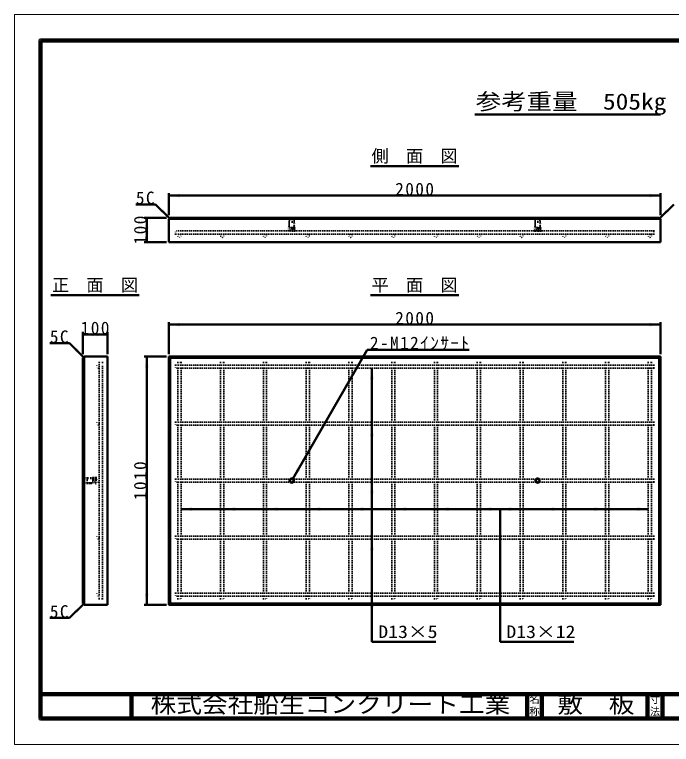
# Model space of a CAD drawing. Units: millimetres, scale not verified. Extents: x -2102 to 2102, y -1485 to 1485.
# Drawn here: x -2102 to 569, y -1485 to 1485 of the extents above; entities that cross this region are included whole.
import ezdxf
from ezdxf.enums import TextEntityAlignment as Align

# ---------------------------------------------------------------- set-up
doc = ezdxf.new("R2010")
doc.units = ezdxf.units.MM
doc.header["$LTSCALE"] = 5
doc.linetypes.add('DOTTED', pattern=[1.75, 0.25, -1.5])
doc.layers.add('0-0_V-nasSTD', color=7, linetype='DOTTED', lineweight=35)
doc.layers.add('0-1_0', color=7, linetype='Continuous', lineweight=50)
doc.styles.add('ＭＳ ゴシック', font='')
doc.styles.get('ＭＳ ゴシック').set_extended_font_data('MS Gothic')

msp = doc.modelspace()

# ---------------------------------------------------------------- linework, layer by layer
at = {"layer": '0-0_V-nasSTD', "linetype": 'Continuous', "lineweight": 100}
for p, q in [((-1997.5, 1380), (-1997.5, -1380)), ((-1627.5, -1280), (-1627.5, -1380)), ((-17.5, -1280), (-17.5, -1380)), ((42.5, -1280), (42.5, -1380)), ((472.5, -1280), (472.5, -1380)), ((532.5, -1280), (532.5, -1380)), ((-1997.5, -1380), (1997.5, -1380))]:
    msp.add_line(p, q, dxfattribs=at)
at = {"layer": '0-0_V-nasSTD', "linetype": 'Continuous', "lineweight": 50}
for p, q in [((-1475, 758.5), (-1475, 668.5)), ((525, 748.5), (-1475, 748.5)), ((525, 758.5), (525, 668.5)), ((-1529.069, 712.569), (-1609.069, 712.569)), ((-1472.5, 656), (-1529.069, 712.569)), ((522.5, 656), (579.069, 712.569)), ((-1485, 658.5), (-1575, 658.5)), ((-1565, 658.5), (-1565, 558.5)), ((-1470, 658.5), (-1475, 653.5)), ((-1475, 653.5), (-1475, 558.5)), ((525, 653.5), (-1475, 653.5)), ((520, 658.5), (-1470, 658.5)), ((520, 658.5), (525, 653.5)), ((525, 558.5), (525, 653.5)), ((-1485, 558.5), (-1575, 558.5)), ((-1475, 558.5), (525, 558.5)), ((-1475, 233.5), (-1475, 103.5)), ((525, 223.5), (-1475, 223.5)), ((525, 233.5), (525, 103.5)), ((-1825, 193.5), (-1825, 103.5)), ((-1725, 183.5), (-1825, 183.5)), ((-1725, 193.5), (-1725, 103.5)), ((-1879.069, 147.569), (-1959.069, 147.569)), ((-1822.5, 91), (-1879.069, 147.569)), ((-667.878, 120.451), (-970.5, -403.706)), ((-252.878, 120.451), (-667.878, 120.451)), ((-1825, 88.5), (-1820, 93.5)), ((-1725, 93.5), (-1820, 93.5)), ((-1820, -916.5), (-1820, 93.5)), ((-1725, 93.5), (-1725, -916.5)), ((-1485, 93.5), (-1575, 93.5)), ((-1565, 93.5), (-1565, -916.5)), ((-1470, 88.5), (-1475, 93.5)), ((520, 88.5), (525, 93.5)), ((-1825, 88.5), (-1825, -911.5)), ((520, 88.5), (-1470, 88.5)), ((-1470, -911.5), (-1470, 88.5)), ((520, -911.5), (520, 88.5)), ((-649, 46), (-649, -1067.5)), ((-1425.5, -527.5), (475.5, -527.5)), ((-127, -527.5), (-127, -1067.5)), ((-1822.5, -914), (-1879.069, -970.569)), ((-1825, -911.5), (-1820, -916.5)), ((-1820, -916.5), (-1725, -916.5)), ((-1485, -916.5), (-1575, -916.5)), ((-1470, -911.5), (-1475, -916.5)), ((520, -911.5), (-1470, -911.5)), ((520, -911.5), (525, -916.5)), ((-1879.069, -970.569), (-1959.069, -970.569)), ((-649, -1067.5), (-389, -1067.5)), ((-127, -1067.5), (173, -1067.5))]:
    msp.add_line(p, q, dxfattribs=at)
at = {"layer": '0-0_V-nasSTD', "lineweight": 50}
for p, q in [((-984, 658.5), (-985, 641)), ((-966, 658.5), (-984, 658.5)), ((-965, 641), (-966, 658.5)), ((16, 658.5), (15, 641)), ((34, 658.5), (16, 658.5)), ((35, 641), (34, 658.5)), ((-985, 625.5), (-986.5, 616.5)), ((-965, 641), (-985, 641)), ((-985, 641), (-985, 616.5)), ((-965, 616.5), (-965, 641)), ((-965, 625.5), (-963.5, 616.5)), ((15, 625.5), (13.5, 616.5)), ((35, 641), (15, 641)), ((15, 641), (15, 616.5)), ((35, 616.5), (35, 641)), ((35, 625.5), (36.5, 616.5)), ((-987, 605), (-987, 608)), ((-963.5, 616.5), (-986.5, 616.5)), ((-963.5, 608.5), (-986.5, 608.5)), ((-963.5, 604.5), (-986.5, 604.5)), ((-966, 617.5), (-984, 617.5)), ((-984, 616.5), (-984, 617.5)), ((-983.25, 608.5), (-983.25, 616.5)), ((-966.75, 608.5), (-966.75, 616.5)), ((-966, 616.5), (-966, 617.5)), ((-963, 605), (-963, 608)), ((13, 605), (13, 608)), ((36.5, 616.5), (13.5, 616.5)), ((36.5, 608.5), (13.5, 608.5)), ((36.5, 604.5), (13.5, 604.5)), ((34, 617.5), (16, 617.5)), ((16, 616.5), (16, 617.5)), ((16.75, 608.5), (16.75, 616.5)), ((33.25, 608.5), (33.25, 616.5)), ((34, 616.5), (34, 617.5)), ((37, 605), (37, 608)), ((-1807.5, -401.5), (-1825, -402.5)), ((-1825, -402.5), (-1825, -420.5)), ((-1807.5, -401.5), (-1807.5, -421.5)), ((-1783, -401.5), (-1807.5, -401.5)), ((-1792, -401.5), (-1783, -400)), ((-1784, -402.5), (-1784, -420.5)), ((-1783, -402.5), (-1784, -402.5)), ((-1783, -400), (-1783, -423)), ((-1775, -403.25), (-1783, -403.25)), ((-1775, -400), (-1775, -423)), ((-1771.5, -399.5), (-1774.5, -399.5)), ((-1771, -400), (-1771, -423)), ((-1825, -420.5), (-1807.5, -421.5)), ((-1807.5, -421.5), (-1783, -421.5)), ((-1792, -421.5), (-1783, -423)), ((-1783, -420.5), (-1784, -420.5)), ((-1775, -419.75), (-1783, -419.75)), ((-1771.5, -423.5), (-1774.5, -423.5))]:
    msp.add_line(p, q, dxfattribs=at)
at = {"layer": '0-0_V-nasSTD'}
for p, q in [((-1448.5, 591.5), (-1448.5, 604.5)), ((498.5, 604.5), (-1448.5, 604.5)), ((498.5, 591.5), (498.5, 604.5)), ((498.5, 591.5), (-1448.5, 591.5)), ((-1438.5, 69), (-1438.5, 59)), ((-1264.5, 69), (-1264.5, 59)), ((-1090.5, 69), (-1090.5, 59)), ((-916.5, 69), (-916.5, 59)), ((-742.5, 69), (-742.5, 59)), ((-568.5, 69), (-568.5, 59)), ((-394.5, 69), (-394.5, 59)), ((-220.5, 69), (-220.5, 59)), ((-46.5, 69), (-46.5, 59)), ((127.5, 69), (127.5, 59)), ((301.5, 69), (301.5, 59)), ((475.5, 69), (475.5, 59)), ((-1448.5, 59), (-1448.5, 46)), ((498.5, 59), (-1448.5, 59)), ((498.5, 46), (-1448.5, 46)), ((-1438.5, 46), (-1438.5, -173)), ((-1425.5, 46), (-1425.5, -173)), ((-1264.5, 46), (-1264.5, -173)), ((-1251.5, 46), (-1251.5, -173)), ((-1090.5, 46), (-1090.5, -173)), ((-1077.5, 46), (-1077.5, -173)), ((-916.5, 46), (-916.5, -173)), ((-903.5, 46), (-903.5, -173)), ((-742.5, 46), (-742.5, -173)), ((-729.5, 46), (-729.5, -173)), ((-568.5, 46), (-568.5, -173)), ((-555.5, 46), (-555.5, -173)), ((-394.5, 46), (-394.5, -173)), ((-381.5, 46), (-381.5, -173)), ((-220.5, 46), (-220.5, -173)), ((-207.5, 46), (-207.5, -173)), ((-46.5, 46), (-46.5, -173)), ((-33.5, 46), (-33.5, -173)), ((127.5, 46), (127.5, -173)), ((140.5, 46), (140.5, -173)), ((301.5, 46), (301.5, -173)), ((314.5, 46), (314.5, -173)), ((475.5, 46), (475.5, -173)), ((488.5, 46), (488.5, -173)), ((498.5, 59), (498.5, 46)), ((-1448.5, -173), (-1448.5, -186)), ((498.5, -173), (-1448.5, -173)), ((498.5, -173), (498.5, -186)), ((498.5, -186), (-1448.5, -186)), ((-1438.5, -186), (-1438.5, -405)), ((-1425.5, -186), (-1425.5, -405)), ((-1264.5, -186), (-1264.5, -405)), ((-1251.5, -186), (-1251.5, -405)), ((-1090.5, -186), (-1090.5, -405)), ((-1077.5, -186), (-1077.5, -405)), ((-916.5, -186), (-916.5, -405)), ((-903.5, -186), (-903.5, -405)), ((-742.5, -186), (-742.5, -405)), ((-729.5, -186), (-729.5, -405)), ((-568.5, -186), (-568.5, -405)), ((-555.5, -186), (-555.5, -405)), ((-394.5, -186), (-394.5, -405)), ((-381.5, -186), (-381.5, -405)), ((-220.5, -186), (-220.5, -405)), ((-207.5, -186), (-207.5, -405)), ((-46.5, -186), (-46.5, -405)), ((-33.5, -186), (-33.5, -405)), ((127.5, -186), (127.5, -405)), ((140.5, -186), (140.5, -405)), ((301.5, -186), (301.5, -405)), ((314.5, -186), (314.5, -405)), ((475.5, -186), (475.5, -405)), ((488.5, -186), (488.5, -405)), ((-1448.5, -405), (-1448.5, -418)), ((498.5, -405), (-1448.5, -405)), ((498.5, -405), (498.5, -418)), ((498.5, -418), (-1448.5, -418)), ((-1438.5, -418), (-1438.5, -637)), ((-1425.5, -418), (-1425.5, -637)), ((-1264.5, -418), (-1264.5, -637)), ((-1251.5, -418), (-1251.5, -637)), ((-1090.5, -418), (-1090.5, -637)), ((-1077.5, -418), (-1077.5, -637)), ((-916.5, -418), (-916.5, -637)), ((-903.5, -418), (-903.5, -637)), ((-742.5, -418), (-742.5, -637)), ((-729.5, -418), (-729.5, -637)), ((-568.5, -418), (-568.5, -637)), ((-555.5, -418), (-555.5, -637)), ((-394.5, -418), (-394.5, -637)), ((-381.5, -418), (-381.5, -637)), ((-220.5, -418), (-220.5, -637)), ((-207.5, -418), (-207.5, -637)), ((-46.5, -418), (-46.5, -637)), ((-33.5, -418), (-33.5, -637)), ((127.5, -418), (127.5, -637)), ((140.5, -418), (140.5, -637)), ((301.5, -418), (301.5, -637)), ((314.5, -418), (314.5, -637)), ((475.5, -418), (475.5, -637)), ((488.5, -418), (488.5, -637)), ((-1448.5, -637), (-1448.5, -650)), ((498.5, -637), (-1448.5, -637)), ((498.5, -650), (-1448.5, -650)), ((-1438.5, -650), (-1438.5, -869)), ((-1425.5, -650), (-1425.5, -869)), ((-1264.5, -650), (-1264.5, -869)), ((-1251.5, -650), (-1251.5, -869)), ((-1090.5, -650), (-1090.5, -869)), ((-1077.5, -650), (-1077.5, -869)), ((-916.5, -650), (-916.5, -869)), ((-903.5, -650), (-903.5, -869)), ((-742.5, -650), (-742.5, -869)), ((-729.5, -650), (-729.5, -869)), ((-568.5, -650), (-568.5, -869)), ((-555.5, -650), (-555.5, -869)), ((-394.5, -650), (-394.5, -869)), ((-381.5, -650), (-381.5, -869)), ((-220.5, -650), (-220.5, -869)), ((-207.5, -650), (-207.5, -869)), ((-46.5, -650), (-46.5, -869)), ((-33.5, -650), (-33.5, -869)), ((127.5, -650), (127.5, -869)), ((140.5, -650), (140.5, -869)), ((301.5, -650), (301.5, -869)), ((314.5, -650), (314.5, -869)), ((475.5, -650), (475.5, -869)), ((488.5, -650), (488.5, -869)), ((498.5, -637), (498.5, -650)), ((-1448.5, -869), (-1448.5, -882)), ((498.5, -869), (-1448.5, -869)), ((498.5, -882), (-1448.5, -882)), ((-1425.5, -882), (-1425.5, -892)), ((-1251.5, -882), (-1251.5, -892)), ((-1077.5, -882), (-1077.5, -892)), ((-903.5, -882), (-903.5, -892)), ((-729.5, -882), (-729.5, -892)), ((-555.5, -882), (-555.5, -892)), ((-381.5, -882), (-381.5, -892)), ((-207.5, -882), (-207.5, -892)), ((-33.5, -882), (-33.5, -892)), ((140.5, -882), (140.5, -892)), ((314.5, -882), (314.5, -892)), ((488.5, -882), (488.5, -892)), ((498.5, -869), (498.5, -882))]:
    msp.add_line(p, q, dxfattribs=at)
at = {"layer": '0-0_V-nasSTD', "linetype": 'Continuous', "lineweight": 18}
for points in [[(-2102.5, -1485), (-2102.5, 1485), (2102.5, 1485), (2102.5, -1485)], [(-2002.5, -1385), (-2002.5, 1385), (2002.5, 1385), (2002.5, -1385)]]:
    msp.add_lwpolyline(points, close=True, dxfattribs=at)
at = {"layer": '0-0_V-nasSTD', "linetype": 'Continuous', "lineweight": 100}
msp.add_lwpolyline([(1997.5, -1380), (1997.5, 1380), (-1997.5, 1380)], dxfattribs=at)
at = {"layer": '0-0_V-nasSTD', "linetype": 'Continuous', "lineweight": 50}
msp.add_lwpolyline([(-1475, 93.5), (-1475, -916.5), (525, -916.5), (525, 93.5)], close=True, dxfattribs=at)
at = {"layer": '0-0_V-nasSTD'}
msp.add_lwpolyline([(-1758, 69), (-1758, -892), (-1745, -892), (-1745, 69)], close=True, dxfattribs=at)
for points in [[(-1438.5, 69), (-1425.5, 69), (-1425.5, 59)], [(-1264.5, 69), (-1251.5, 69), (-1251.5, 59)], [(-1090.5, 69), (-1077.5, 69), (-1077.5, 59)], [(-916.5, 69), (-903.5, 69), (-903.5, 59)], [(-742.5, 69), (-729.5, 69), (-729.5, 59)], [(-568.5, 69), (-555.5, 69), (-555.5, 59)], [(-394.5, 69), (-381.5, 69), (-381.5, 59)], [(-220.5, 69), (-207.5, 69), (-207.5, 59)], [(-46.5, 69), (-33.5, 69), (-33.5, 59)], [(127.5, 69), (140.5, 69), (140.5, 59)], [(301.5, 69), (314.5, 69), (314.5, 59)], [(475.5, 69), (488.5, 69), (488.5, 59)], [(-1438.5, -882), (-1438.5, -892), (-1425.5, -892)], [(-1264.5, -882), (-1264.5, -892), (-1251.5, -892)], [(-1090.5, -882), (-1090.5, -892), (-1077.5, -892)], [(-916.5, -882), (-916.5, -892), (-903.5, -892)], [(-742.5, -882), (-742.5, -892), (-729.5, -892)], [(-568.5, -882), (-568.5, -892), (-555.5, -892)], [(-394.5, -882), (-394.5, -892), (-381.5, -892)], [(-220.5, -882), (-220.5, -892), (-207.5, -892)], [(-46.5, -882), (-46.5, -892), (-33.5, -892)], [(127.5, -882), (127.5, -892), (140.5, -892)], [(301.5, -882), (301.5, -892), (314.5, -892)], [(475.5, -882), (475.5, -892), (488.5, -892)]]:
    msp.add_lwpolyline(points, dxfattribs=at)
for centre in [(-1432, 585), (-1258, 585), (-1084, 585), (-910, 585), (-736, 585), (-562, 585), (-388, 585), (-214, 585), (-40, 585), (134, 585), (308, 585), (482, 585), (-1764.5, 52.5), (-1764.5, -179.5), (-1764.5, -411.5), (-1764.5, -643.5), (-1764.5, -875.5)]:
    msp.add_circle(centre, 6.5, dxfattribs=at)
at = {"layer": '0-0_V-nasSTD', "linetype": 'Continuous', "lineweight": 50}
for centre, radius in [((-975, -411.5), 9), ((-975, -411.5), 7.25), ((25, -411.5), 9), ((25, -411.5), 7.25)]:
    msp.add_circle(centre, radius, dxfattribs=at)
at = {"layer": '0-0_V-nasSTD', "lineweight": 50}
for centre, radius, start, end in [((-1026.4, 610.9), 43.899, 8.64693, 19.42556), ((-923.6, 610.9), 43.899, 160.57444, 171.35307), ((-26.4, 610.9), 43.899, 8.64693, 19.42556), ((76.4, 610.9), 43.899, 160.57444, 171.35307), ((-986.5, 608), 0.5, 90, 180), ((-986.5, 605), 0.5, 180, 270), ((-984.526, 606.5), 2.026, 279.27093, 80.72907), ((-977.474, 606.5), 2.026, 99.27093, 260.72907), ((-972.526, 606.5), 2.026, 279.27093, 80.72907), ((-965.474, 606.5), 2.026, 99.27093, 260.72907), ((-963.5, 608), 0.5, 0, 90), ((-963.5, 605), 0.5, 270, 0), ((13.5, 608), 0.5, 90, 180), ((13.5, 605), 0.5, 180, 270), ((15.474, 606.5), 2.026, 279.27093, 80.72907), ((22.526, 606.5), 2.026, 99.27093, 260.72907), ((27.474, 606.5), 2.026, 279.27093, 80.72907), ((34.526, 606.5), 2.026, 99.27093, 260.72907), ((36.5, 608), 0.5, 0, 90), ((36.5, 605), 0.5, 270, 0), ((-1777.4, -360.1), 43.899, 250.57444, 261.35307), ((-1774.5, -400), 0.5, 90, 180), ((-1773, -401.974), 2.026, 189.27093, 350.72907), ((-1773, -409.026), 2.026, 9.27093, 170.72907), ((-1773, -413.974), 2.026, 189.27093, 350.72907), ((-1771.5, -400), 0.5, 0, 90), ((-1777.4, -462.9), 43.899, 98.64693, 109.42556), ((-1773, -421.026), 2.026, 9.27093, 170.72907), ((-1774.5, -423), 0.5, 180, 270), ((-1771.5, -423), 0.5, 270, 0)]:
    msp.add_arc(centre, radius, start, end, dxfattribs=at)
at = {"layer": '0-0_V-nasSTD'}
for points in [[(-1475, 748.5), (-1430, 741), (-1430, 756)], [(480, 741), (480, 756), (525, 748.5)], [(-1509.623, 682.517), (-1499.017, 693.123), (-1472.5, 656)], [(522.5, 656), (549.017, 693.123), (559.623, 682.517)], [(-1572.5, 613.5), (-1565, 658.5), (-1557.5, 613.5)], [(-1572.5, 603.5), (-1565, 558.5), (-1557.5, 603.5)], [(-1475, 223.5), (-1430, 216), (-1430, 231)], [(480, 216), (480, 231), (525, 223.5)], [(-1825, 183.5), (-1780, 176), (-1780, 191)], [(-1770, 176), (-1770, 191), (-1725, 183.5)], [(-1859.623, 117.517), (-1849.017, 128.123), (-1822.5, 91)], [(-1572.5, 48.5), (-1565, 93.5), (-1557.5, 48.5)], [(-656.5, 1), (-649, 46), (-641.5, 1)], [(-656.5, -231), (-649, -186), (-641.5, -231)], [(-970.5, -403.706), (-954.495, -360.985), (-941.505, -368.485)], [(-656.5, -463), (-649, -418), (-641.5, -463)], [(-1425.5, -527.5), (-1380.5, -535), (-1380.5, -520)], [(-1251.5, -527.5), (-1206.5, -535), (-1206.5, -520)], [(-1077.5, -527.5), (-1032.5, -535), (-1032.5, -520)], [(-903.5, -527.5), (-858.5, -535), (-858.5, -520)], [(-729.5, -527.5), (-684.5, -535), (-684.5, -520)], [(-555.5, -527.5), (-510.5, -535), (-510.5, -520)], [(-381.5, -527.5), (-336.5, -535), (-336.5, -520)], [(-207.5, -527.5), (-162.5, -535), (-162.5, -520)], [(-91.5, -535), (-91.5, -520), (-46.5, -527.5)], [(82.5, -535), (82.5, -520), (127.5, -527.5)], [(256.5, -535), (256.5, -520), (301.5, -527.5)], [(430.5, -535), (430.5, -520), (475.5, -527.5)], [(-656.5, -695), (-649, -650), (-641.5, -695)], [(-1572.5, -871.5), (-1565, -916.5), (-1557.5, -871.5)], [(-656.5, -927), (-649, -882), (-641.5, -927)], [(-1859.623, -940.517), (-1849.017, -951.123), (-1822.5, -914)]]:
    msp.add_solid(points, dxfattribs=at)
at = {"layer": '0-1_0'}
for p, q in [((-230.5, 1078.5), (525, 1078.5)), ((-654.5, 868.5), (-295.5, 868.5)), ((-1954.5, 343.5), (-1595.5, 343.5)), ((-654.5, 343.5), (-295.5, 343.5))]:
    msp.add_line(p, q, dxfattribs=at)
at = {"layer": '0-1_0', "lineweight": 100}
msp.add_line((-1997.5, -1280), (1997.5, -1280), dxfattribs=at)

# ---------------------------------------------------------------- texts
at = {"layer": '0-0_V-nasSTD', "style": 'ＭＳ ゴシック'}
for s, height, width, p in [('参考重量\u3000505kg', 65.98, 1.15, (-226.5, 1078.5)), ('D13×5', 51.32, 1.15, (-623, -1067.5)), ('D13×12', 51.32, 1.15, (-102, -1067.5)), ('株式会社船生コンクリート工業', 69.65, 1.1, (-1549.221, -1377.45)), ('敷\u3000板', 69.65, 1.1, (105.5, -1377.53))]:
    msp.add_text(s, height=height, dxfattribs=dict(at, width=width)).set_placement(p, align=Align.BOTTOM_LEFT)
for s, height, p in [('側\u3000面\u3000図', 51.32, (-650.5, 868.5)), ('正\u3000面\u3000図', 51.32, (-1950.5, 343.5)), ('平\u3000面\u3000図', 51.32, (-650.5, 343.5)), ('名', 30.79, (-8.518, -1326.001)), ('寸', 30.79, (481.482, -1326.001)), ('称', 30.79, (-8.524, -1375.99)), ('法', 30.79, (481.476, -1375.99))]:
    msp.add_text(s, height=height, dxfattribs=at).set_placement(p, align=Align.BOTTOM_LEFT)
at = {"layer": '0-0_V-nasSTD', "char_height": 51.32, "attachment_point": 7, "style": 'ＭＳ ゴシック'}
for s, insert in [('\\T1.17;2000', (-554, 748.5)), ('\\T1.17;5C', (-1609.069, 712.569)), ('\\T1.17;2000', (-554, 223.5)), ('\\T1.17;100', (-1833.5, 183.5)), ('\\T1.17;5C', (-1959.069, 147.569)), ('\\T1.17;2-M12ｲﾝｻｰﾄ', (-656.878, 120.451)), ('\\T1.17;5C', (-1959.069, -970.569))]:
    msp.add_mtext(s, dxfattribs=dict(at, insert=insert))
at = {"layer": '0-0_V-nasSTD', "char_height": 51.32, "attachment_point": 7, "rotation": 90, "style": 'ＭＳ ゴシック'}
for s, insert in [('\\T1.17;100', (-1565, 550)), ('\\T1.17;1010', (-1565, -490.5))]:
    msp.add_mtext(s, dxfattribs=dict(at, insert=insert))

doc.saveas('drawing.dxf')
